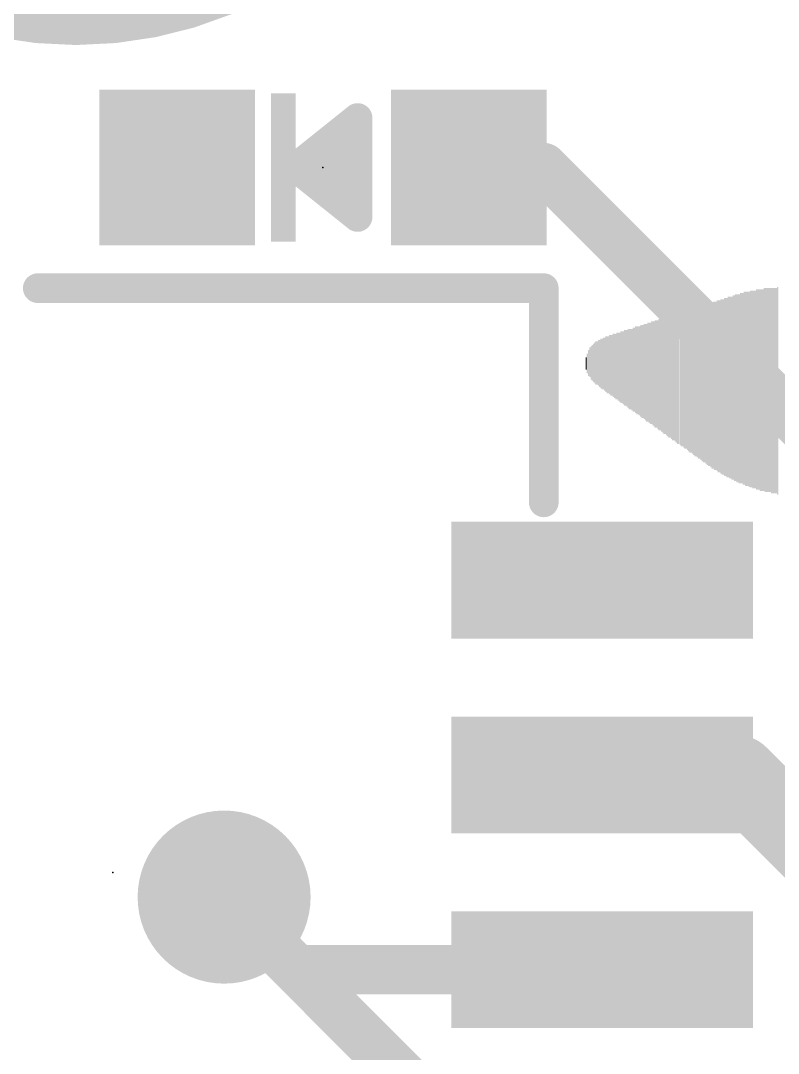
# Model space of a CAD drawing. Extents: x -3.8 to 34.1, y -8.2 to 17.9.
# Drawn here: x 2.26 to 6.15, y 7.96 to 13.26 of the extents above; entities that cross this region are included whole.
import ezdxf

# ---------------------------------------------------------------- set-up
doc = ezdxf.new("R2010")
doc.units = 0
for name, color, linetype in [('1', 12, 'CONTINUOUS'), ('16', 132, 'CONTINUOUS'), ('18', 110, 'CONTINUOUS'), ('21', 53, 'CONTINUOUS'), ('23', 53, 'CONTINUOUS')]:
    doc.layers.add(name, color=color, linetype=linetype)

# ---------------------------------------------------------------- blocks, each defined once
blk = doc.blocks.new('RECT')
blk.add_solid([(-0.5, -0.5), (0.5, -0.5), (-0.5, 0.5), (0.5, 0.5)])
blk = doc.blocks.new('ROUNDV')
at = {"const_width": 0.5}
blk.add_lwpolyline([(0, -0.25, 1), (0, 0.25, 1), (0, -0.25)], format="xyb", dxfattribs=at)

msp = doc.modelspace()

# ---------------------------------------------------------------- linework, layer by layer
at = {"layer": '1'}
for points, const_width in [([(4.56, 12.5095), (4.941, 12.5095)], 0.254), ([(6.846, 10.6045), (4.941, 12.5095)], 0.254), ([(5.2445, 9.39), (5.943, 9.39)], 0.4064), ([(6.5145, 8.8185), (5.943, 9.39)], 0.4064), ([(3.675, 8.39), (3.302, 8.763)], 0.254), ([(5.2445, 8.39), (3.675, 8.39)], 0.254)]:
    msp.add_lwpolyline(points, dxfattribs=dict(at, const_width=const_width))
for points, const_width in [([(4.56, 12.573, 1), (4.56, 12.446)], 0.127), ([(4.9859, 12.5544, 1), (4.8961, 12.4646)], 0.127), ([(4.941, 12.446, 1), (4.941, 12.573)], 0.127), ([(5.2445, 9.4916, 1), (5.2445, 9.2884)], 0.2032), ([(6.0148, 9.4618, 1), (5.8712, 9.3182)], 0.2032), ([(5.943, 9.2884, 1), (5.943, 9.4916)], 0.2032), ([(3.3469, 8.8079, 1), (3.2571, 8.7181)], 0.127), ([(3.675, 8.4535, 1), (3.675, 8.3265)], 0.127), ([(3.6301, 8.3451, 1), (3.7199, 8.4349)], 0.127), ([(5.2445, 8.3265, 1), (5.2445, 8.4535)], 0.127)]:
    msp.add_lwpolyline(points, format="xyb", dxfattribs=dict(at, const_width=const_width))
at = {"layer": '16', "const_width": 0.254}
msp.add_lwpolyline([(3.302, 8.763), (6.2738, 5.7912)], dxfattribs=at)
at = {"layer": '16', "const_width": 0.127}
msp.add_lwpolyline([(3.3469, 8.8079, 1), (3.2571, 8.7181)], format="xyb", dxfattribs=at)
at = {"layer": '21'}
for points, const_width in [([(2.54, 13.24, 1), (2.54, 17.24, 1), (2.54, 13.24)], 0.2032), ([(4.0259, 12.7635, 1), (3.9497, 12.7635)], 0.0762), ([(4.0116, 12.7337, 1), (3.964, 12.7933)], 0.0762), ([(3.8449, 12.6873, 1), (3.8449, 12.6111)], 0.0762), ([(3.9878, 12.6111, 1), (3.9878, 12.6873)], 0.0762), ([(3.6941, 12.5393, 1), (3.6465, 12.4797)], 0.0762), ([(3.6465, 12.5393, 1), (3.6941, 12.4797)], 0.0762), ([(3.6862, 12.5349, 1), (3.6862, 12.4587)], 0.0762), ([(3.9878, 12.4587, 1), (3.9878, 12.5349)], 0.0762), ([(3.8767, 12.3825, 1), (3.8767, 12.3063)], 0.0762), ([(3.9878, 12.3063, 1), (3.9878, 12.3825)], 0.0762), ([(3.964, 12.2257, 1), (4.0116, 12.2853)], 0.0762), ([(3.9497, 12.2555, 1), (4.0259, 12.2555)], 0.0762), ([(2.3445, 11.9281, 1), (2.3445, 11.8519)], 0.0762), ([(4.9826, 11.89, 1), (4.9064, 11.89)], 0.0762), ([(4.9445, 11.8519, 1), (4.9445, 11.9281)], 0.0762), ([(4.9064, 10.79, 1), (4.9826, 10.79)], 0.0762)]:
    msp.add_lwpolyline(points, format="xyb", dxfattribs=dict(at, const_width=const_width))
at = {"layer": '21', "const_width": 0.1524}
for points in [[(3.9878, 12.7635), (3.6703, 12.5095)], [(3.9878, 12.2555), (3.9878, 12.7635)], [(3.8449, 12.6492), (3.9878, 12.6492)], [(3.6703, 12.5095), (3.9878, 12.2555)], [(3.6862, 12.4968), (3.9878, 12.4968)], [(3.8767, 12.3444), (3.9878, 12.3444)], [(2.3445, 11.89), (4.9445, 11.89)], [(4.9445, 11.89), (4.9445, 10.79)]]:
    msp.add_lwpolyline(points, dxfattribs=at)
at = {"layer": '23'}
for p in [(3.81, 12.5095), (2.7305, 8.89)]:
    msp.add_point(p, dxfattribs=at)

# ---------------------------------------------------------------- block references
at = {"layer": '1', "xscale": 0.8, "yscale": 0.8, "rotation": 90}
for p in [(3.06, 12.5095), (4.56, 12.5095)]:
    msp.add_blockref('RECT', p, dxfattribs=at)
at = {"layer": '1', "xscale": 1.55, "yscale": 0.6}
for p in [(5.2445, 10.39), (5.2445, 9.39), (5.2445, 8.39)]:
    msp.add_blockref('RECT', p, dxfattribs=at)
at = {"layer": '18', "xscale": 0.889, "yscale": 0.889}
msp.add_blockref('ROUNDV', (3.302, 8.763), dxfattribs=at)
msp.add_blockref('ROUNDV', (3.302, 8.763), dxfattribs=at)
at = {"layer": '21', "rotation": 90}
for p, xscale, yscale in [((3.6068, 12.5095), 0.762, 0.127), ((6.0389, 11.3697), 1.0287, 0.0063), ((6.0452, 11.3697), 1.0287, 0.0064), ((6.0516, 11.3697), 1.0287, 0.0063), ((6.0579, 11.3665), 1.035, 0.0064), ((6.0643, 11.3665), 1.035, 0.0063), ((6.0706, 11.3665), 1.035, 0.0064), ((6.077, 11.3697), 1.0414, 0.0063), ((6.0833, 11.3665), 1.0478, 0.0064), ((6.0897, 11.3665), 1.0478, 0.0063), ((6.096, 11.3665), 1.0478, 0.0064), ((6.1024, 11.3665), 1.0478, 0.0063), ((6.1087, 11.3665), 1.0478, 0.0064), ((6.1151, 11.3634), 1.0541, 0.0063), ((6.1214, 11.3634), 1.0541, 0.0064), ((6.1278, 11.3634), 1.0541, 0.0063), ((6.1341, 11.3634), 1.0541, 0.0064), ((6.1405, 11.3634), 1.0541, 0.0063), ((6.1468, 11.3633), 1.0668, 0.0064), ((5.8357, 11.3887), 0.8763, 0.0063), ((5.842, 11.3856), 0.8827, 0.0064), ((5.8483, 11.3856), 0.8827, 0.0063), ((5.8547, 11.3856), 0.8953, 0.0064), ((5.8611, 11.3824), 0.9017, 0.0063), ((5.8674, 11.3824), 0.9017, 0.0064), ((5.8738, 11.3824), 0.9144, 0.0063), ((5.8801, 11.3824), 0.9144, 0.0064), ((5.8864, 11.3792), 0.9208, 0.0063), ((5.8928, 11.3824), 0.9271, 0.0064), ((5.8992, 11.3792), 0.9334, 0.0063), ((5.9055, 11.3792), 0.9334, 0.0064), ((5.9119, 11.376), 0.9398, 0.0063), ((5.9182, 11.3792), 0.9462, 0.0064), ((5.9245, 11.3761), 0.9525, 0.0063), ((5.9309, 11.3792), 0.9588, 0.0064), ((5.9373, 11.376), 0.9652, 0.0063), ((5.9436, 11.376), 0.9652, 0.0064), ((5.95, 11.3728), 0.9715, 0.0063), ((5.9563, 11.3761), 0.9779, 0.0064), ((5.9627, 11.3761), 0.9779, 0.0063), ((5.969, 11.3728), 0.9843, 0.0064), ((5.9754, 11.376), 0.9906, 0.0063), ((5.9817, 11.3728), 0.9969, 0.0064), ((5.9881, 11.3728), 0.9969, 0.0063), ((5.9944, 11.3728), 0.9969, 0.0064), ((6.0008, 11.3697), 1.0033, 0.0063), ((6.0071, 11.3728), 1.0097, 0.0064), ((6.0135, 11.3728), 1.0097, 0.0063), ((6.0198, 11.3697), 1.016, 0.0064), ((6.0262, 11.3697), 1.016, 0.0063), ((6.0325, 11.3697), 1.016, 0.0064), ((5.6769, 11.4205), 0.7112, 0.0064), ((5.6833, 11.4173), 0.7176, 0.0063), ((5.6896, 11.4142), 0.7239, 0.0064), ((5.6959, 11.4141), 0.7366, 0.0063), ((5.7023, 11.4141), 0.7366, 0.0064), ((5.7087, 11.4109), 0.7429, 0.0063), ((5.715, 11.4109), 0.7557, 0.0064), ((5.7214, 11.4078), 0.762, 0.0063), ((5.7277, 11.4078), 0.762, 0.0064), ((5.734, 11.4046), 0.7684, 0.0063), ((5.7404, 11.4046), 0.781, 0.0064), ((5.7468, 11.4046), 0.781, 0.0063), ((5.7531, 11.4046), 0.7938, 0.0064), ((5.7595, 11.4015), 0.8001, 0.0063), ((5.7658, 11.3983), 0.8065, 0.0064), ((5.7721, 11.3983), 0.8065, 0.0063), ((5.7785, 11.3983), 0.8191, 0.0064), ((5.7849, 11.3951), 0.8255, 0.0063), ((5.7912, 11.3919), 0.8318, 0.0064), ((5.7976, 11.3951), 0.8382, 0.0063), ((5.8039, 11.3919), 0.8446, 0.0064), ((5.8102, 11.3887), 0.8509, 0.0063), ((5.8166, 11.3919), 0.8572, 0.0064), ((5.823, 11.3887), 0.8636, 0.0063), ((5.8293, 11.3887), 0.8636, 0.0064), ((5.5182, 11.449), 0.5525, 0.0063), ((5.5245, 11.449), 0.5525, 0.0064), ((5.5309, 11.4459), 0.5588, 0.0063), ((5.5372, 11.4459), 0.5715, 0.0064), ((5.5436, 11.4459), 0.5715, 0.0063), ((5.5499, 11.4427), 0.5778, 0.0064), ((5.5563, 11.4427), 0.5906, 0.0063), ((5.5626, 11.4396), 0.5969, 0.0064), ((5.569, 11.4396), 0.5969, 0.0063), ((5.5753, 11.4395), 0.6096, 0.0064), ((5.5817, 11.4364), 0.6159, 0.0063), ((5.588, 11.4332), 0.6223, 0.0064), ((5.5944, 11.4364), 0.6287, 0.0063), ((5.6007, 11.4332), 0.635, 0.0064), ((5.6071, 11.43), 0.6414, 0.0063), ((5.6134, 11.43), 0.6414, 0.0064), ((5.6198, 11.43), 0.654, 0.0063), ((5.6261, 11.4268), 0.6604, 0.0064), ((5.6325, 11.4237), 0.6667, 0.0063), ((5.6388, 11.4268), 0.6731, 0.0064), ((5.6452, 11.4237), 0.6795, 0.0063), ((5.6515, 11.4205), 0.6858, 0.0064), ((5.6579, 11.4237), 0.6921, 0.0063), ((5.6642, 11.4205), 0.6985, 0.0064), ((5.6706, 11.4173), 0.7048, 0.0063), ((5.3403, 11.484), 0.3683, 0.0063), ((5.3467, 11.484), 0.3683, 0.0064), ((5.3531, 11.4808), 0.3746, 0.0063), ((5.3594, 11.4808), 0.3874, 0.0064), ((5.3658, 11.4808), 0.3874, 0.0063), ((5.3721, 11.4777), 0.3937, 0.0064), ((5.3784, 11.4776), 0.4064, 0.0063), ((5.3848, 11.4745), 0.4127, 0.0064), ((5.3912, 11.4745), 0.4127, 0.0063), ((5.3975, 11.4713), 0.4191, 0.0064), ((5.4039, 11.4713), 0.4318, 0.0063), ((5.4102, 11.4713), 0.4318, 0.0064), ((5.4165, 11.4713), 0.4445, 0.0063), ((5.4229, 11.4681), 0.4508, 0.0064), ((5.4293, 11.4681), 0.4508, 0.0063), ((5.4356, 11.4649), 0.4572, 0.0064), ((5.442, 11.4649), 0.4699, 0.0063), ((5.4483, 11.4618), 0.4763, 0.0064), ((5.4546, 11.4618), 0.4763, 0.0063), ((5.461, 11.4618), 0.4889, 0.0064), ((5.4674, 11.4586), 0.4953, 0.0063), ((5.4737, 11.4554), 0.5016, 0.0064), ((5.4801, 11.4586), 0.508, 0.0063), ((5.4864, 11.4554), 0.5144, 0.0064), ((5.4928, 11.4523), 0.5207, 0.0063), ((5.4991, 11.4554), 0.527, 0.0064), ((5.5055, 11.4522), 0.5334, 0.0063), ((5.5118, 11.449), 0.5397, 0.0064), ((5.2134, 11.5062), 0.2222, 0.0063), ((5.2197, 11.5062), 0.2222, 0.0064), ((5.226, 11.5062), 0.235, 0.0063), ((5.2324, 11.503), 0.2413, 0.0064), ((5.2388, 11.503), 0.254, 0.0063), ((5.2451, 11.4999), 0.2603, 0.0064), ((5.2515, 11.503), 0.2667, 0.0063), ((5.2578, 11.4999), 0.2731, 0.0064), ((5.2641, 11.4999), 0.2857, 0.0063), ((5.2705, 11.4967), 0.2921, 0.0064), ((5.2769, 11.4967), 0.2921, 0.0063), ((5.2832, 11.4967), 0.3048, 0.0064), ((5.2896, 11.4935), 0.3112, 0.0063), ((5.2959, 11.4935), 0.3112, 0.0064), ((5.3022, 11.4935), 0.3238, 0.0063), ((5.3086, 11.4903), 0.3302, 0.0064), ((5.315, 11.4871), 0.3365, 0.0063), ((5.3213, 11.4904), 0.3429, 0.0064), ((5.3277, 11.4871), 0.3493, 0.0063), ((5.334, 11.484), 0.3556, 0.0064), ((5.1753, 11.5062), 0.1334, 0.0063), ((5.1816, 11.5094), 0.1524, 0.0064), ((5.1879, 11.5062), 0.1714, 0.0063), ((5.1943, 11.5062), 0.1842, 0.0064), ((5.2007, 11.5062), 0.1968, 0.0063), ((5.207, 11.5062), 0.2096, 0.0064), ((5.1626, 11.503), 0.0635, 0.0063), ((5.1689, 11.503), 0.1016, 0.0064)]:
    msp.add_blockref('RECT', p, dxfattribs=dict(at, xscale=xscale, yscale=yscale))

doc.saveas('drawing.dxf')
